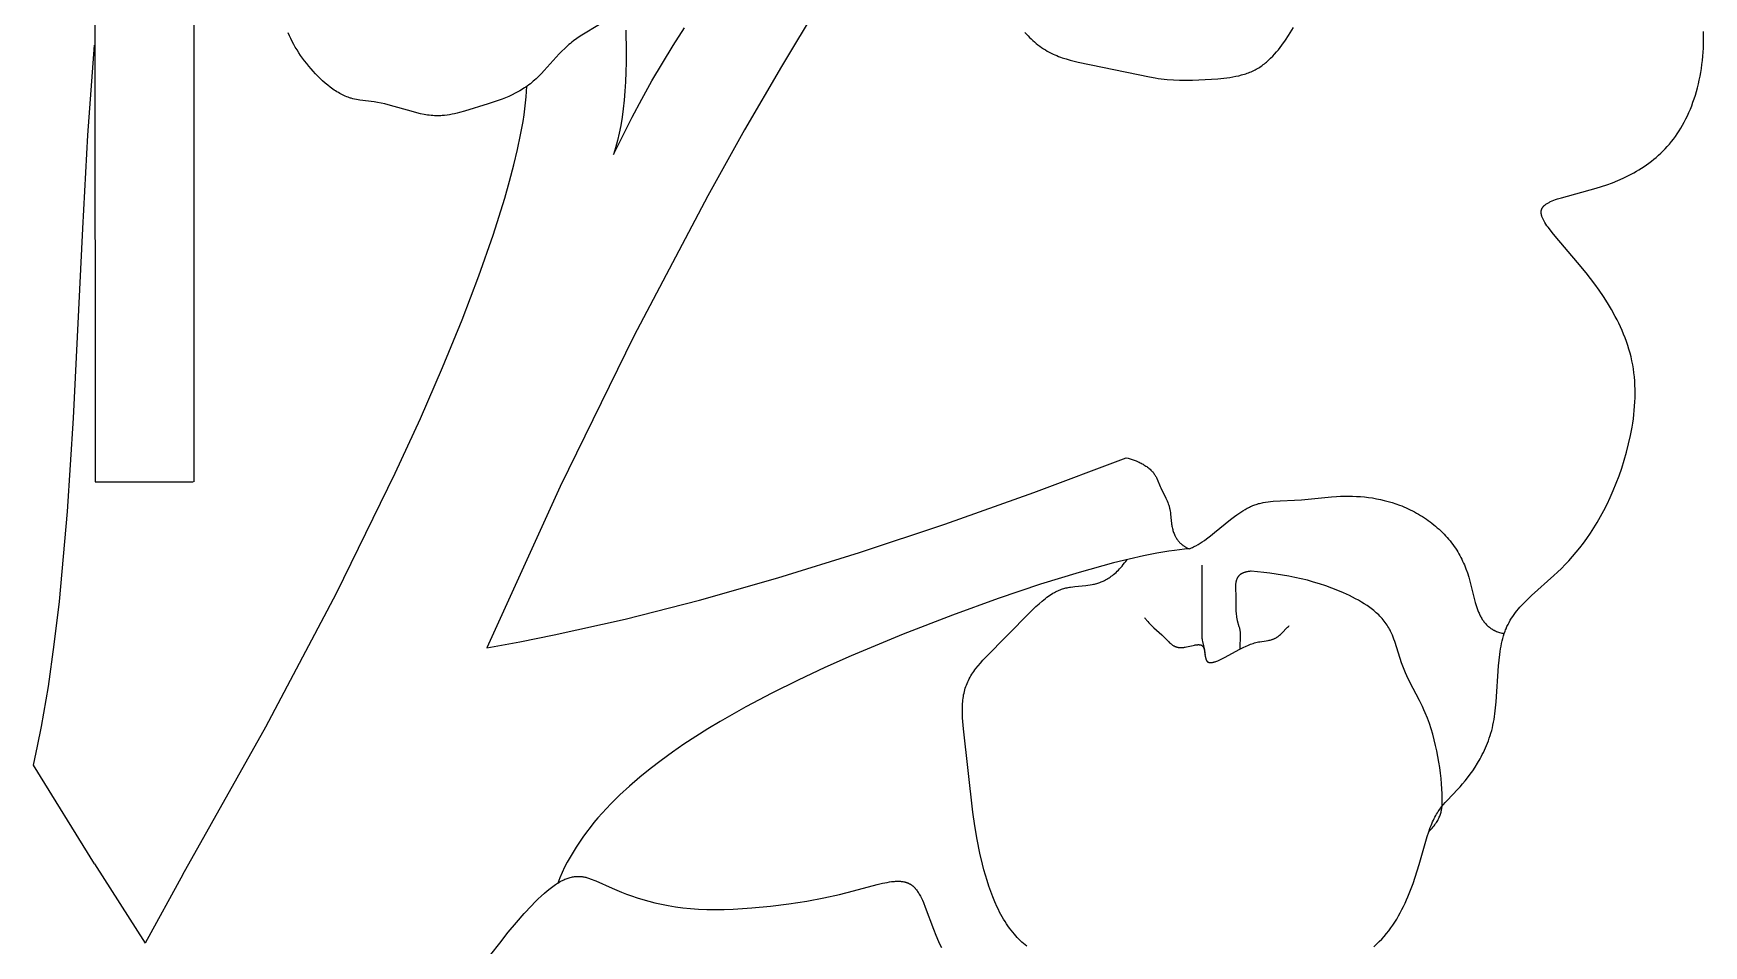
# Model space of a CAD drawing. Extents: x 238 to 525, y 206 to 336.
# Drawn here: x 448.6 to 525, y 252.2 to 294 of the extents above; entities that cross this region are included whole.
import ezdxf

# ---------------------------------------------------------------- set-up
doc = ezdxf.new("R2010")
doc.units = 0
doc.layers.get('0').update_dxf_attribs({"linetype": 'CONTINUOUS'})

msp = doc.modelspace()

# ---------------------------------------------------------------- linework, layer by layer
at = {"linetype": 'CONTINUOUS'}
for p, q in [((451.348, 335.752), (451.378, 273.452)), ((455.897, 331.659), (455.897, 273.452)), ((451.378, 273.452), (455.867, 273.452))]:
    msp.add_line(p, q, dxfattribs=at)
at = {"color": 1, "linetype": 'CONTINUOUS'}
for p in [(451.348, 255.969), (455.401, 255.48)]:
    msp.add_line(p, (453.672, 252.345), dxfattribs=at)
for points in [[(484.485, 295.234), (482.797, 292.451), (481.109, 289.549), (479.422, 286.526), (476.048, 280.118), (472.676, 273.229), (469.306, 265.858), (470.828, 266.131), (472.391, 266.44), (475.639, 267.167), (479.053, 268.037), (482.631, 269.052), (486.373, 270.21), (490.279, 271.513), (494.351, 272.96), (498.586, 274.55), (498.672, 274.527), (498.76, 274.5), (498.85, 274.471), (498.942, 274.438), (499.034, 274.402), (499.125, 274.363), (499.171, 274.343), (499.216, 274.321), (499.261, 274.298), (499.306, 274.275), (499.35, 274.25), (499.394, 274.225), (499.436, 274.199), (499.478, 274.171), (499.52, 274.143), (499.56, 274.114), (499.599, 274.084), (499.637, 274.052), (499.674, 274.02), (499.71, 273.987), (499.727, 273.97), (499.744, 273.952), (499.761, 273.935), (499.777, 273.917), (499.793, 273.898), (499.809, 273.88), (499.824, 273.861), (499.839, 273.842), (499.853, 273.823), (499.867, 273.803), (499.88, 273.783), (499.893, 273.763), (499.912, 273.733), (499.929, 273.702), (499.946, 273.67), (499.962, 273.638), (499.978, 273.605), (499.992, 273.573), (500.13, 273.237), (500.161, 273.169), (500.194, 273.102), (500.331, 272.837), (500.398, 272.704), (500.429, 272.639), (500.457, 272.574), (500.484, 272.508), (500.509, 272.441), (500.532, 272.374), (500.542, 272.34), (500.552, 272.306), (500.561, 272.272), (500.57, 272.238), (500.578, 272.203), (500.585, 272.169), (500.59, 272.137), (500.595, 272.106), (500.604, 272.042), (500.611, 271.978), (500.639, 271.657), (500.651, 271.559), (500.658, 271.51), (500.666, 271.462), (500.675, 271.413), (500.685, 271.365), (500.696, 271.318), (500.709, 271.27), (500.722, 271.224), (500.737, 271.177), (500.752, 271.131), (500.77, 271.086), (500.788, 271.041), (500.808, 270.997), (500.829, 270.954), (500.84, 270.933), (500.852, 270.912), (500.864, 270.891), (500.876, 270.87), (500.889, 270.85), (500.902, 270.829), (500.916, 270.809), (500.93, 270.79), (500.945, 270.77), (500.959, 270.751), (500.975, 270.732), (500.99, 270.713), (501.007, 270.694), (501.023, 270.676), (501.041, 270.658), (501.058, 270.641), (501.076, 270.623), (501.095, 270.606), (501.114, 270.589), (501.133, 270.573), (501.153, 270.557), (501.174, 270.541), (501.195, 270.526), (501.217, 270.511), (501.239, 270.496), (501.261, 270.481), (501.284, 270.467), (501.308, 270.454), (501.332, 270.44), (501.357, 270.427), (501.383, 270.415), (501.408, 270.403), (501.435, 270.391), (501.462, 270.379), (501.251, 270.362), (501.026, 270.338), (500.785, 270.307), (500.531, 270.27), (499.979, 270.176), (499.372, 270.055), (498.712, 269.908), (497.999, 269.734), (496.425, 269.304), (494.662, 268.764), (492.723, 268.114), (490.622, 267.352), (488.37, 266.477), (485.993, 265.486), (484.779, 264.947), (483.563, 264.377), (482.354, 263.778), (481.163, 263.148), (480.001, 262.487), (479.434, 262.145), (478.878, 261.795), (478.335, 261.437), (477.805, 261.072), (477.29, 260.698), (476.792, 260.316), (476.311, 259.926), (475.849, 259.528), (475.407, 259.121), (475.195, 258.915), (474.988, 258.707), (474.786, 258.496), (474.59, 258.284), (474.401, 258.069), (474.218, 257.853), (474.041, 257.634), (473.87, 257.413), (473.707, 257.19), (473.55, 256.965), (473.4, 256.738), (473.258, 256.509), (473.122, 256.277), (472.995, 256.044), (472.875, 255.808), (472.762, 255.57), (472.658, 255.33), (472.562, 255.088)], [(474.54, 294.422), (473.591, 293.835), (473.436, 293.732), (473.284, 293.624), (473.211, 293.568), (473.138, 293.51), (473.071, 293.455), (473.005, 293.398), (472.94, 293.34), (472.876, 293.28), (472.752, 293.159), (472.63, 293.034), (471.93, 292.26), (471.811, 292.133), (471.69, 292.01), (471.565, 291.889), (471.502, 291.831), (471.437, 291.773), (471.371, 291.717), (471.304, 291.663), (471.236, 291.609), (471.166, 291.558), (471.101, 291.512), (471.034, 291.467), (470.967, 291.424), (470.898, 291.382), (470.829, 291.341), (470.758, 291.301), (470.614, 291.225), (470.467, 291.153), (470.317, 291.085), (470.164, 291.021), (470.009, 290.959), (469.696, 290.845), (469.379, 290.74), (468.29, 290.405), (468.063, 290.343), (467.95, 290.314), (467.837, 290.288), (467.723, 290.265), (467.61, 290.244), (467.496, 290.227), (467.382, 290.213), (467.324, 290.207), (467.267, 290.203), (467.209, 290.199), (467.151, 290.197), (467.093, 290.196), (467.034, 290.196), (466.975, 290.197), (466.916, 290.199), (466.838, 290.204), (466.759, 290.211), (466.68, 290.22), (466.6, 290.231), (466.52, 290.244), (466.44, 290.258), (466.278, 290.291), (466.115, 290.329), (465.951, 290.371), (464.798, 290.699), (464.636, 290.739), (464.475, 290.775), (464.315, 290.806), (464.148, 290.832), (463.498, 290.914), (463.419, 290.927), (463.34, 290.941), (463.261, 290.957), (463.183, 290.976), (463.105, 290.996), (463.067, 291.008), (463.028, 291.02), (462.963, 291.043), (462.898, 291.067), (462.833, 291.093), (462.769, 291.122), (462.705, 291.153), (462.641, 291.185), (462.578, 291.219), (462.515, 291.255), (462.453, 291.293), (462.391, 291.332), (462.329, 291.372), (462.268, 291.415), (462.207, 291.458), (462.147, 291.503), (462.028, 291.597), (461.911, 291.695), (461.796, 291.797), (461.685, 291.902), (461.575, 292.01), (461.469, 292.121), (461.365, 292.233), (461.264, 292.347), (461.167, 292.461), (461.067, 292.584), (460.97, 292.707), (460.878, 292.831), (460.789, 292.956), (460.704, 293.081), (460.623, 293.207), (460.546, 293.334), (460.473, 293.463), (460.404, 293.593), (460.339, 293.725), (460.278, 293.858), (460.22, 293.994)], [(475.672, 294.11), (475.694, 293.123), (475.692, 292.652), (475.681, 292.195), (475.662, 291.752), (475.635, 291.324), (475.6, 290.911), (475.556, 290.512), (475.504, 290.128), (475.443, 289.758), (475.374, 289.403), (475.296, 289.062), (475.254, 288.897), (475.21, 288.736), (475.164, 288.578), (475.116, 288.424), (475.531, 289.279), (475.963, 290.125), (476.41, 290.962), (476.873, 291.79), (477.352, 292.609), (477.847, 293.419), (478.358, 294.22)], [(493.948, 294.013), (494.017, 293.934), (494.087, 293.857), (494.159, 293.783), (494.232, 293.71), (494.307, 293.64), (494.384, 293.572), (494.463, 293.506), (494.543, 293.442), (494.625, 293.381), (494.708, 293.322), (494.793, 293.265), (494.88, 293.21), (494.969, 293.158), (495.059, 293.109), (495.151, 293.061), (495.233, 293.022), (495.315, 292.985), (495.399, 292.949), (495.484, 292.915), (495.57, 292.883), (495.656, 292.852), (495.833, 292.794), (496.013, 292.741), (496.196, 292.693), (496.381, 292.648), (499.125, 292.085), (499.646, 291.975), (499.91, 291.928), (500.043, 291.908), (500.177, 291.89), (500.317, 291.874), (500.457, 291.86), (500.741, 291.84), (501.028, 291.829), (501.318, 291.825), (501.61, 291.828), (501.902, 291.837), (502.484, 291.869), (502.769, 291.89), (503.05, 291.918), (503.189, 291.935), (503.327, 291.954), (503.463, 291.976), (503.598, 292.002), (503.73, 292.031), (503.861, 292.064), (503.925, 292.082), (503.989, 292.101), (504.053, 292.121), (504.116, 292.142), (504.178, 292.165), (504.24, 292.189), (504.3, 292.214), (504.361, 292.241), (504.42, 292.269), (504.479, 292.298), (504.537, 292.329), (504.594, 292.362), (504.648, 292.394), (504.701, 292.427), (504.753, 292.462), (504.805, 292.498), (504.856, 292.536), (504.906, 292.574), (504.956, 292.614), (505.005, 292.655), (505.053, 292.697), (505.101, 292.74), (505.194, 292.83), (505.286, 292.923), (505.375, 293.019), (505.461, 293.118), (505.546, 293.22), (505.629, 293.325), (505.71, 293.432), (505.866, 293.65), (506.015, 293.873), (506.242, 294.239)], [(451.348, 255.969), (448.556, 260.489), (448.746, 261.356), (448.923, 262.245), (449.241, 264.084), (449.514, 265.997), (449.747, 267.976), (450.117, 272.092), (450.39, 276.357), (450.814, 285.04), (451.047, 289.31), (451.348, 293.433)], [(455.401, 255.48), (459.202, 262.232), (462.436, 268.352), (465.124, 273.836), (466.27, 276.337), (467.288, 278.678), (468.181, 280.858), (468.951, 282.876), (469.601, 284.732), (470.134, 286.424), (470.357, 287.209), (470.552, 287.954), (470.719, 288.657), (470.858, 289.319), (470.971, 289.94), (471.017, 290.235), (471.056, 290.52), (471.088, 290.795), (471.115, 291.059), (471.134, 291.313), (471.147, 291.556)], [(501.462, 270.379), (501.514, 270.401), (501.566, 270.423), (501.617, 270.447), (501.668, 270.472), (501.718, 270.497), (501.768, 270.524), (501.868, 270.579), (501.966, 270.638), (502.063, 270.701), (502.159, 270.766), (502.254, 270.833), (502.441, 270.974), (502.627, 271.121), (503.36, 271.724), (503.545, 271.867), (503.639, 271.936), (503.733, 272.002), (503.829, 272.066), (503.925, 272.127), (504.022, 272.184), (504.12, 272.238), (504.17, 272.264), (504.22, 272.289), (504.27, 272.313), (504.32, 272.335), (504.371, 272.357), (504.423, 272.377), (504.474, 272.396), (504.527, 272.415), (504.58, 272.432), (504.634, 272.448), (504.688, 272.462), (504.743, 272.476), (504.798, 272.489), (504.854, 272.5), (504.965, 272.52), (505.078, 272.537), (505.193, 272.551), (505.308, 272.562), (506.601, 272.627), (507.977, 272.763), (508.207, 272.779), (508.391, 272.788), (508.575, 272.793), (508.759, 272.794), (508.943, 272.79), (509.127, 272.783), (509.31, 272.771), (509.493, 272.754), (509.675, 272.733), (509.856, 272.707), (510.037, 272.676), (510.217, 272.64), (510.395, 272.599), (510.573, 272.553), (510.749, 272.501), (510.924, 272.444), (511.098, 272.381), (511.196, 272.342), (511.294, 272.302), (511.392, 272.26), (511.489, 272.215), (511.585, 272.169), (511.68, 272.121), (511.775, 272.072), (511.868, 272.02), (511.961, 271.967), (512.052, 271.913), (512.143, 271.856), (512.232, 271.798), (512.321, 271.738), (512.408, 271.677), (512.494, 271.614), (512.578, 271.549), (512.661, 271.483), (512.743, 271.415), (512.823, 271.346), (512.902, 271.276), (512.979, 271.204), (513.055, 271.13), (513.129, 271.055), (513.201, 270.979), (513.271, 270.901), (513.34, 270.822), (513.406, 270.741), (513.471, 270.66), (513.534, 270.577), (513.594, 270.492), (513.653, 270.407), (513.709, 270.32), (513.759, 270.239), (513.808, 270.157), (513.854, 270.074), (513.899, 269.99), (513.942, 269.904), (513.983, 269.818), (514.023, 269.731), (514.061, 269.643), (514.097, 269.553), (514.132, 269.463), (514.198, 269.28), (514.259, 269.092), (514.314, 268.901), (514.558, 267.933), (514.586, 267.84), (514.615, 267.747), (514.646, 267.656), (514.678, 267.567), (514.713, 267.48), (514.732, 267.437), (514.751, 267.395), (514.771, 267.353), (514.791, 267.312), (514.812, 267.272), (514.834, 267.232), (514.857, 267.193), (514.881, 267.155), (514.905, 267.118), (514.931, 267.081), (514.957, 267.045), (514.984, 267.01), (515.013, 266.976), (515.042, 266.943), (515.072, 266.911), (515.104, 266.879), (515.136, 266.849), (515.17, 266.82), (515.205, 266.791), (515.222, 266.778), (515.241, 266.764), (515.259, 266.751), (515.278, 266.738), (515.297, 266.725), (515.316, 266.713), (515.336, 266.701), (515.356, 266.689), (515.377, 266.677), (515.397, 266.666), (515.418, 266.655), (515.44, 266.645), (515.461, 266.634), (515.484, 266.624), (515.529, 266.605), (515.575, 266.587), (515.624, 266.571), (515.673, 266.555), (515.725, 266.542), (515.777, 266.529), (515.832, 266.518), (515.888, 266.508)], [(494.027, 252.199), (493.952, 252.261), (493.878, 252.325), (493.805, 252.391), (493.734, 252.458), (493.664, 252.527), (493.595, 252.598), (493.528, 252.67), (493.462, 252.745), (493.386, 252.836), (493.311, 252.93), (493.239, 253.027), (493.169, 253.126), (493.1, 253.227), (493.034, 253.33), (492.97, 253.436), (492.907, 253.543), (492.846, 253.653), (492.788, 253.764), (492.731, 253.877), (492.675, 253.991), (492.57, 254.224), (492.471, 254.462), (492.379, 254.705), (492.292, 254.95), (492.212, 255.199), (492.136, 255.449), (492.066, 255.699), (492.001, 255.95), (491.884, 256.449), (491.756, 257.085), (491.65, 257.709), (491.561, 258.327), (491.132, 262.14), (491.102, 262.478), (491.091, 262.645), (491.083, 262.812), (491.081, 262.978), (491.083, 263.142), (491.086, 263.224), (491.091, 263.304), (491.097, 263.385), (491.105, 263.464), (491.115, 263.543), (491.127, 263.622), (491.14, 263.699), (491.156, 263.776), (491.173, 263.852), (491.193, 263.927), (491.215, 264.002), (491.239, 264.075), (491.266, 264.149), (491.296, 264.221), (491.328, 264.293), (491.362, 264.364), (491.398, 264.434), (491.436, 264.503), (491.476, 264.571), (491.518, 264.639), (491.562, 264.705), (491.607, 264.772), (491.654, 264.837), (491.703, 264.902), (491.804, 265.03), (491.91, 265.156), (492.021, 265.281), (492.135, 265.404), (494.152, 267.45), (494.451, 267.738), (494.597, 267.87), (494.741, 267.994), (494.812, 268.052), (494.883, 268.108), (494.953, 268.162), (495.022, 268.212), (495.091, 268.26), (495.16, 268.304), (495.228, 268.346), (495.295, 268.384), (495.349, 268.413), (495.403, 268.44), (495.457, 268.465), (495.51, 268.488), (495.564, 268.509), (495.616, 268.528), (495.669, 268.546), (495.721, 268.562), (495.773, 268.577), (495.825, 268.591), (495.877, 268.603), (495.928, 268.614), (495.979, 268.624), (496.03, 268.633), (496.131, 268.648), (496.232, 268.661), (496.731, 268.708), (496.83, 268.72), (496.929, 268.734), (497.029, 268.751), (497.079, 268.76), (497.129, 268.771), (497.179, 268.784), (497.229, 268.797), (497.28, 268.812), (497.33, 268.828), (497.381, 268.846), (497.432, 268.865), (497.483, 268.886), (497.534, 268.909), (497.585, 268.933), (497.637, 268.96), (497.689, 268.989), (497.741, 269.02), (497.794, 269.053), (497.846, 269.089), (497.899, 269.127), (497.952, 269.167), (498.006, 269.21), (498.06, 269.256), (498.114, 269.305), (498.169, 269.357), (498.224, 269.411), (498.279, 269.469), (498.335, 269.53), (498.391, 269.594), (498.447, 269.662), (498.504, 269.733), (498.561, 269.808), (498.619, 269.886)], [(502.048, 269.639), (502.05, 267.024), (502.036, 266.547), (502.036, 266.48), (502.039, 266.413), (502.041, 266.38), (502.043, 266.347), (502.049, 266.297), (502.056, 266.247), (502.064, 266.197), (502.073, 266.147), (502.159, 265.751), (502.168, 265.702), (502.177, 265.652), (502.184, 265.602), (502.189, 265.551)], [(512.432, 257.436), (512.486, 257.492), (512.536, 257.547), (512.584, 257.601), (512.629, 257.654), (512.671, 257.706), (512.71, 257.758), (512.746, 257.808), (512.779, 257.858), (512.811, 257.907), (512.839, 257.956), (512.866, 258.004), (512.89, 258.051), (512.911, 258.098), (512.931, 258.145), (512.949, 258.191), (512.965, 258.237), (512.98, 258.282), (512.992, 258.327), (513.003, 258.372), (513.013, 258.417), (513.021, 258.461), (513.028, 258.506), (513.034, 258.55), (513.039, 258.595), (513.042, 258.639), (513.045, 258.684), (513.048, 258.774), (513.049, 258.864), (513.048, 258.956), (513.042, 259.175), (513.031, 259.402), (513.015, 259.636), (512.994, 259.876), (512.967, 260.121), (512.935, 260.37), (512.897, 260.622), (512.853, 260.876), (512.803, 261.131), (512.747, 261.387), (512.684, 261.642), (512.615, 261.895), (512.54, 262.146), (512.458, 262.392), (512.368, 262.635), (512.272, 262.871), (512.208, 263.018), (512.14, 263.162), (512.001, 263.446), (511.567, 264.283), (511.429, 264.568), (511.363, 264.713), (511.3, 264.86), (511.24, 265.01), (511.183, 265.164), (511.118, 265.357), (510.873, 266.145), (510.839, 266.242), (510.804, 266.337), (510.766, 266.43), (510.727, 266.522), (510.684, 266.612), (510.662, 266.656), (510.639, 266.7), (510.602, 266.766), (510.563, 266.831), (510.523, 266.894), (510.48, 266.956), (510.436, 267.017), (510.391, 267.076), (510.343, 267.134), (510.295, 267.191), (510.244, 267.247), (510.193, 267.301), (510.14, 267.354), (510.085, 267.406), (510.03, 267.457), (509.973, 267.506), (509.915, 267.555), (509.856, 267.602), (509.796, 267.649), (509.735, 267.694), (509.61, 267.782), (509.481, 267.867), (509.35, 267.947), (509.216, 268.025), (509.079, 268.099), (508.941, 268.171), (508.802, 268.24), (508.535, 268.364), (508.264, 268.479), (507.991, 268.586), (507.715, 268.686), (507.437, 268.778), (507.157, 268.862), (506.874, 268.94), (506.591, 269.01), (506.306, 269.074), (506.02, 269.131), (505.734, 269.183), (505.447, 269.228), (505.161, 269.268), (504.874, 269.303), (504.303, 269.357), (504.265, 269.354), (504.228, 269.35), (504.192, 269.345), (504.158, 269.34), (504.125, 269.334), (504.093, 269.327), (504.062, 269.32), (504.033, 269.312), (504.005, 269.303), (503.978, 269.294), (503.952, 269.285), (503.939, 269.28), (503.927, 269.274), (503.915, 269.269), (503.904, 269.264), (503.892, 269.258), (503.881, 269.252), (503.87, 269.247), (503.859, 269.24), (503.849, 269.234), (503.839, 269.228), (503.829, 269.222), (503.82, 269.215), (503.81, 269.209), (503.801, 269.202), (503.792, 269.195), (503.784, 269.188), (503.775, 269.181), (503.767, 269.174), (503.759, 269.167), (503.751, 269.159), (503.744, 269.152), (503.736, 269.144), (503.729, 269.136), (503.722, 269.128), (503.716, 269.12), (503.709, 269.112), (503.703, 269.104), (503.697, 269.096), (503.691, 269.088), (503.685, 269.079), (503.68, 269.071), (503.675, 269.062), (503.67, 269.053), (503.665, 269.044), (503.66, 269.035), (503.655, 269.026), (503.651, 269.017), (503.647, 269.008), (503.643, 268.999), (503.639, 268.989), (503.632, 268.97), (503.625, 268.951), (503.619, 268.931), (503.613, 268.912), (503.609, 268.891), (503.604, 268.871), (503.6, 268.85), (503.597, 268.829), (503.594, 268.808), (503.591, 268.787), (503.589, 268.765), (503.586, 268.721), (503.584, 268.677), (503.584, 268.632), (503.585, 268.54), (503.598, 268.261), (503.6, 268.122), (503.599, 267.712), (503.602, 267.577), (503.606, 267.51), (503.611, 267.442), (503.617, 267.375), (503.626, 267.308), (503.637, 267.242), (503.643, 267.209), (503.65, 267.175), (503.666, 267.106), (503.743, 266.83), (503.761, 266.761), (503.769, 266.727), (503.776, 266.692), (503.782, 266.657), (503.788, 266.622), (503.791, 266.597), (503.794, 266.571), (503.796, 266.545), (503.798, 266.519), (503.801, 266.467), (503.802, 266.415), (503.802, 266.363), (503.8, 266.311), (503.784, 265.943), (503.784, 265.89), (503.784, 265.838), (503.786, 265.786)], [(499.417, 267.243), (499.441, 267.209), (499.465, 267.176), (499.49, 267.143), (499.515, 267.111), (499.541, 267.08), (499.567, 267.05), (499.621, 266.99), (499.676, 266.932), (499.733, 266.876), (499.85, 266.768), (500.21, 266.446), (500.269, 266.39), (500.527, 266.125), (500.569, 266.085), (500.59, 266.066), (500.611, 266.047), (500.633, 266.029), (500.656, 266.012), (500.678, 265.995), (500.702, 265.979), (500.725, 265.964), (500.737, 265.956), (500.75, 265.949), (500.762, 265.942), (500.774, 265.936), (500.787, 265.929), (500.8, 265.923), (500.813, 265.917), (500.826, 265.911), (500.84, 265.906), (500.853, 265.901), (500.867, 265.896), (500.881, 265.892), (500.895, 265.887), (500.909, 265.883), (500.924, 265.88), (500.938, 265.876), (500.953, 265.873), (500.968, 265.87), (500.984, 265.868), (500.999, 265.866), (501.015, 265.864), (501.031, 265.863), (501.048, 265.862), (501.064, 265.861), (501.081, 265.861), (501.098, 265.861), (501.126, 265.863), (501.155, 265.865), (501.185, 265.867), (501.215, 265.871), (501.245, 265.876), (501.276, 265.881), (501.339, 265.893), (501.653, 265.964), (501.713, 265.976), (501.742, 265.981), (501.77, 265.986), (501.798, 265.99), (501.825, 265.993), (501.851, 265.995), (501.863, 265.996), (501.876, 265.997), (501.888, 265.997), (501.9, 265.997), (501.912, 265.997), (501.923, 265.996), (501.935, 265.996), (501.946, 265.994), (501.956, 265.993), (501.962, 265.992), (501.967, 265.991), (501.972, 265.99), (501.977, 265.989), (501.982, 265.988), (501.987, 265.987), (501.991, 265.985), (501.996, 265.984), (502.001, 265.982), (502.005, 265.981), (502.011, 265.978), (502.017, 265.976), (502.023, 265.973), (502.029, 265.97), (502.034, 265.967), (502.04, 265.964), (502.045, 265.961), (502.05, 265.957), (502.055, 265.953), (502.06, 265.949), (502.065, 265.945), (502.069, 265.941), (502.074, 265.937), (502.078, 265.932), (502.082, 265.928), (502.086, 265.923), (502.09, 265.918), (502.094, 265.913), (502.098, 265.908), (502.101, 265.903), (502.105, 265.897), (502.108, 265.892), (502.111, 265.886), (502.114, 265.881), (502.118, 265.875), (502.12, 265.869), (502.123, 265.863), (502.126, 265.857), (502.129, 265.85), (502.131, 265.844), (502.136, 265.831), (502.141, 265.818), (502.145, 265.804), (502.149, 265.79), (502.153, 265.776), (502.157, 265.761), (502.16, 265.746), (502.166, 265.716), (502.171, 265.685), (502.201, 265.462), (502.206, 265.432), (502.212, 265.402), (502.215, 265.388), (502.219, 265.374), (502.222, 265.36), (502.226, 265.347), (502.23, 265.334), (502.235, 265.321), (502.24, 265.308), (502.242, 265.302), (502.245, 265.297), (502.248, 265.291), (502.25, 265.285), (502.253, 265.279), (502.256, 265.274), (502.259, 265.269), (502.263, 265.263), (502.266, 265.258), (502.269, 265.253), (502.273, 265.249), (502.276, 265.244), (502.28, 265.239), (502.284, 265.235), (502.288, 265.231), (502.292, 265.226), (502.296, 265.222), (502.3, 265.219), (502.305, 265.215), (502.307, 265.213), (502.309, 265.211), (502.312, 265.21), (502.314, 265.208), (502.317, 265.206), (502.319, 265.205), (502.321, 265.203), (502.324, 265.202), (502.327, 265.2), (502.329, 265.199), (502.332, 265.198), (502.334, 265.196), (502.337, 265.195), (502.34, 265.194), (502.342, 265.193), (502.345, 265.191), (502.351, 265.189), (502.356, 265.187), (502.362, 265.186), (502.368, 265.184), (502.374, 265.182), (502.381, 265.181), (502.387, 265.18), (502.393, 265.179), (502.4, 265.178), (502.407, 265.177), (502.414, 265.177), (502.421, 265.176), (502.428, 265.176), (502.435, 265.176), (502.442, 265.176), (502.45, 265.176), (502.457, 265.177), (502.473, 265.178), (502.489, 265.179), (502.505, 265.181), (502.522, 265.184), (502.539, 265.187), (502.556, 265.191), (502.574, 265.195), (502.592, 265.2), (502.611, 265.205), (502.649, 265.216), (502.689, 265.229), (502.729, 265.244), (502.77, 265.26), (502.813, 265.277), (502.9, 265.315), (502.989, 265.357), (503.08, 265.403), (503.783, 265.785), (503.937, 265.864), (504.077, 265.932), (504.143, 265.961), (504.207, 265.988), (504.27, 266.013), (504.331, 266.036), (504.392, 266.056), (504.453, 266.074), (504.514, 266.091), (504.575, 266.105), (504.638, 266.119), (504.702, 266.13), (504.983, 266.173), (505.078, 266.189), (505.126, 266.199), (505.173, 266.209), (505.22, 266.221), (505.243, 266.228), (505.266, 266.235), (505.288, 266.242), (505.311, 266.25), (505.333, 266.258), (505.355, 266.267), (505.376, 266.276), (505.398, 266.286), (505.419, 266.297), (505.439, 266.308), (505.461, 266.32), (505.483, 266.334), (505.504, 266.348), (505.525, 266.362), (505.545, 266.377), (505.565, 266.393), (505.585, 266.409), (505.604, 266.426), (505.643, 266.46), (505.68, 266.496), (505.717, 266.533), (505.931, 266.761), (505.967, 266.798), (506.004, 266.833), (506.023, 266.85), (506.042, 266.867)]]:
    msp.add_lwpolyline(points, dxfattribs=at)
at = {"color": 7, "linetype": 'CONTINUOUS'}
for points in [[(509.921, 252.175), (510.044, 252.29), (510.163, 252.407), (510.277, 252.527), (510.388, 252.65), (510.495, 252.775), (510.597, 252.903), (510.695, 253.034), (510.79, 253.168), (510.88, 253.304), (510.967, 253.443), (511.05, 253.584), (511.129, 253.727), (511.206, 253.872), (511.279, 254.018), (511.349, 254.166), (511.415, 254.314), (511.479, 254.463), (511.6, 254.763), (511.71, 255.062), (511.811, 255.36), (511.992, 255.941), (512.363, 257.224), (512.432, 257.436), (512.501, 257.629), (512.535, 257.718), (512.57, 257.804), (512.606, 257.885), (512.641, 257.963), (512.677, 258.037), (512.713, 258.108), (512.75, 258.175), (512.787, 258.24), (512.824, 258.302), (512.862, 258.362), (512.901, 258.419), (512.939, 258.475), (512.979, 258.528), (513.019, 258.58), (513.059, 258.631), (513.101, 258.68), (513.185, 258.777), (513.272, 258.872), (513.759, 259.378), (513.868, 259.498), (513.98, 259.626), (514.094, 259.764), (514.21, 259.909), (514.327, 260.064), (514.443, 260.227), (514.557, 260.398), (514.669, 260.578), (514.778, 260.766), (514.831, 260.863), (514.883, 260.963), (514.933, 261.064), (514.982, 261.168), (515.03, 261.274), (515.076, 261.381), (515.12, 261.491), (515.162, 261.603), (515.203, 261.717), (515.241, 261.834), (515.277, 261.952), (515.311, 262.072), (515.342, 262.194), (515.371, 262.319), (515.397, 262.445), (515.42, 262.574), (515.441, 262.704), (515.461, 262.835), (515.493, 263.103), (515.519, 263.374), (515.629, 265.025), (515.653, 265.291), (515.682, 265.552), (515.7, 265.679), (515.719, 265.805), (515.741, 265.928), (515.765, 266.049), (515.791, 266.168), (515.82, 266.284), (515.852, 266.398), (515.888, 266.508), (515.906, 266.562), (515.926, 266.616), (515.946, 266.668), (515.968, 266.72), (516.012, 266.822), (516.06, 266.921), (516.11, 267.017), (516.163, 267.111), (516.219, 267.203), (516.278, 267.292), (516.338, 267.38), (516.401, 267.466), (516.467, 267.55), (516.534, 267.632), (516.603, 267.713), (516.675, 267.793), (516.748, 267.871), (516.822, 267.948), (516.976, 268.1), (517.136, 268.25), (518.157, 269.154), (518.331, 269.316), (518.503, 269.484), (518.675, 269.658), (518.845, 269.838), (519.014, 270.026), (519.182, 270.222), (519.348, 270.426), (519.512, 270.639), (519.674, 270.861), (519.834, 271.094), (519.992, 271.337), (520.147, 271.591), (520.3, 271.857), (520.449, 272.136), (520.596, 272.427), (520.739, 272.732), (520.878, 273.05), (521.013, 273.381), (521.143, 273.723), (521.265, 274.076), (521.38, 274.437), (521.486, 274.806), (521.581, 275.181), (521.666, 275.56), (521.738, 275.944), (521.768, 276.136), (521.796, 276.329), (521.82, 276.522), (521.84, 276.716), (521.855, 276.909), (521.867, 277.102), (521.875, 277.295), (521.878, 277.487), (521.877, 277.678), (521.871, 277.868), (521.861, 278.058), (521.845, 278.246), (521.825, 278.433), (521.799, 278.618), (521.768, 278.801), (521.732, 278.983), (521.69, 279.163), (521.645, 279.341), (521.594, 279.518), (521.539, 279.692), (521.48, 279.865), (521.417, 280.036), (521.351, 280.205), (521.281, 280.371), (521.207, 280.536), (521.13, 280.699), (521.051, 280.86), (520.969, 281.019), (520.797, 281.33), (520.616, 281.633), (520.428, 281.926), (520.235, 282.211), (520.039, 282.486), (519.84, 282.752), (519.641, 283.008), (519.247, 283.49), (518.211, 284.694), (518.074, 284.861), (517.951, 285.018), (517.895, 285.094), (517.843, 285.167), (517.795, 285.238), (517.751, 285.307), (517.731, 285.341), (517.712, 285.374), (517.694, 285.406), (517.677, 285.438), (517.662, 285.47), (517.648, 285.501), (517.635, 285.531), (517.623, 285.561), (517.612, 285.59), (517.608, 285.605), (517.603, 285.619), (517.599, 285.633), (517.595, 285.648), (517.592, 285.661), (517.589, 285.675), (517.586, 285.689), (517.584, 285.703), (517.582, 285.716), (517.58, 285.729), (517.579, 285.743), (517.578, 285.756), (517.577, 285.769), (517.577, 285.782), (517.577, 285.794), (517.578, 285.807), (517.578, 285.819), (517.58, 285.832), (517.581, 285.844), (517.583, 285.856), (517.586, 285.868), (517.588, 285.88), (517.591, 285.892), (517.595, 285.903), (517.599, 285.915), (517.603, 285.926), (517.608, 285.938), (517.613, 285.949), (517.618, 285.96), (517.624, 285.971), (517.631, 285.981), (517.637, 285.992), (517.644, 286.003), (517.652, 286.013), (517.66, 286.024), (517.668, 286.034), (517.677, 286.044), (517.686, 286.054), (517.695, 286.064), (517.705, 286.074), (517.715, 286.083), (517.726, 286.093), (517.737, 286.102), (517.748, 286.112), (517.76, 286.121), (517.772, 286.13), (517.784, 286.14), (517.797, 286.149), (517.823, 286.167), (517.851, 286.184), (517.88, 286.201), (517.911, 286.218), (517.942, 286.235), (517.975, 286.251), (518.01, 286.267), (518.082, 286.299), (518.158, 286.33), (518.239, 286.36), (518.325, 286.39), (518.507, 286.447), (520.089, 286.88), (520.339, 286.958), (520.589, 287.042), (520.839, 287.133), (521.087, 287.233), (521.334, 287.342), (521.456, 287.4), (521.577, 287.46), (521.698, 287.522), (521.817, 287.587), (521.936, 287.655), (522.054, 287.725), (522.17, 287.798), (522.285, 287.873), (522.399, 287.952), (522.511, 288.033), (522.622, 288.117), (522.731, 288.204), (522.839, 288.294), (522.945, 288.387), (523.049, 288.483), (523.151, 288.583), (523.252, 288.686), (523.35, 288.792), (523.446, 288.901), (523.54, 289.014), (523.632, 289.131), (523.721, 289.251), (523.808, 289.375), (523.893, 289.502), (523.974, 289.633), (524.053, 289.768), (524.13, 289.907), (524.203, 290.05), (524.274, 290.196), (524.342, 290.346), (524.407, 290.499), (524.468, 290.655), (524.527, 290.814), (524.583, 290.977), (524.635, 291.142), (524.684, 291.309), (524.731, 291.48), (524.773, 291.652), (524.813, 291.827), (524.849, 292.004), (524.881, 292.183), (524.91, 292.364), (524.936, 292.547), (524.958, 292.731), (524.976, 292.916), (524.991, 293.103), (525.002, 293.291), (525.009, 293.48), (525.012, 293.67), (525.012, 293.861), (525.007, 294.052)], [(469.499, 251.812), (469.904, 252.345), (470.295, 252.838), (470.669, 253.288), (471.023, 253.693), (471.355, 254.05), (471.512, 254.211), (471.662, 254.359), (471.807, 254.496), (471.946, 254.621), (472.079, 254.735), (472.208, 254.839), (472.332, 254.933), (472.392, 254.976), (472.451, 255.016), (472.509, 255.055), (472.566, 255.09), (472.622, 255.124), (472.677, 255.156), (472.731, 255.185), (472.784, 255.212), (472.837, 255.237), (472.888, 255.26), (472.939, 255.281), (472.989, 255.3), (473.038, 255.317), (473.087, 255.332), (473.135, 255.346), (473.182, 255.357), (473.228, 255.367), (473.275, 255.375), (473.32, 255.382), (473.365, 255.387), (473.41, 255.391), (473.454, 255.393), (473.498, 255.393), (473.541, 255.392), (473.585, 255.39), (473.627, 255.386), (473.67, 255.382), (473.712, 255.376), (473.755, 255.368), (473.797, 255.36), (473.838, 255.351), (473.88, 255.34), (473.922, 255.329), (473.964, 255.316), (474.006, 255.303), (474.047, 255.289), (474.131, 255.258), (474.216, 255.225), (474.301, 255.189), (475.044, 254.853), (475.471, 254.675), (475.699, 254.587), (475.938, 254.5), (476.189, 254.416), (476.45, 254.335), (476.724, 254.258), (477.01, 254.185), (477.308, 254.119), (477.619, 254.059), (477.944, 254.006), (478.283, 253.962), (478.635, 253.926), (479.002, 253.9), (479.384, 253.885), (479.778, 253.88), (480.183, 253.884), (480.596, 253.897), (481.016, 253.919), (481.44, 253.949), (482.293, 254.03), (483.137, 254.137), (483.957, 254.265), (484.735, 254.409), (485.454, 254.566), (486.101, 254.729), (487.187, 255.021), (487.418, 255.076), (487.529, 255.1), (487.635, 255.121), (487.738, 255.138), (487.837, 255.153), (487.933, 255.163), (487.98, 255.167), (488.026, 255.17), (488.071, 255.172), (488.115, 255.173), (488.158, 255.173), (488.201, 255.172), (488.243, 255.169), (488.284, 255.166), (488.324, 255.161), (488.363, 255.155), (488.402, 255.148), (488.421, 255.144), (488.44, 255.139), (488.459, 255.134), (488.478, 255.129), (488.496, 255.124), (488.514, 255.118), (488.532, 255.112), (488.55, 255.106), (488.568, 255.099), (488.585, 255.092), (488.602, 255.085), (488.619, 255.077), (488.636, 255.069), (488.653, 255.06), (488.67, 255.051), (488.686, 255.042), (488.703, 255.032), (488.719, 255.022), (488.735, 255.012), (488.75, 255.001), (488.766, 254.99), (488.782, 254.978), (488.797, 254.966), (488.812, 254.954), (488.827, 254.941), (488.842, 254.928), (488.857, 254.914), (488.871, 254.9), (488.885, 254.886), (488.9, 254.871), (488.914, 254.856), (488.928, 254.84), (488.941, 254.824), (488.955, 254.808), (488.982, 254.773), (489.008, 254.738), (489.034, 254.7), (489.059, 254.661), (489.084, 254.621), (489.109, 254.579), (489.133, 254.536), (489.157, 254.491), (489.204, 254.398), (489.25, 254.3), (489.295, 254.197), (489.384, 253.978), (489.761, 252.971), (489.87, 252.698), (489.989, 252.421), (490.052, 252.281), (490.119, 252.142)]]:
    msp.add_lwpolyline(points, dxfattribs=at)

doc.saveas('drawing.dxf')
